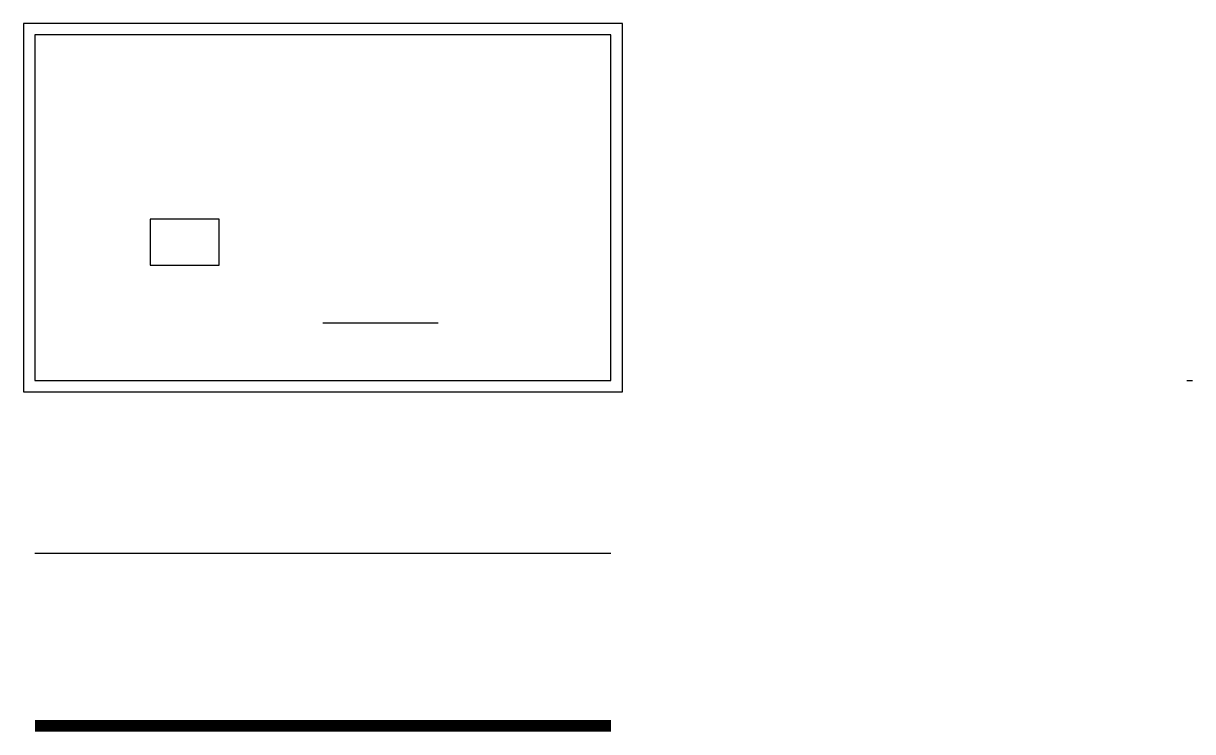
# Model space of a CAD drawing. Header units: metres. Extents: x -0.2 to 20.1, y -6.1 to 6.2.
import ezdxf

# ---------------------------------------------------------------- set-up
doc = ezdxf.new("R2010")
doc.units = ezdxf.units.M
for name, color, linetype in [('A-EQPM', 7, 'Continuous'), ('A-FURN', 7, 'Continuous'), ('A-WALL', 7, 'Continuous')]:
    doc.layers.add(name, color=color, linetype=linetype)

msp = doc.modelspace()

# ---------------------------------------------------------------- linework, layer by layer
msp.add_line((0, -3), (10, -3))
at = {"layer": 'A-EQPM'}
msp.add_line((5, 1), (7, 1), dxfattribs=at)
at = {"layer": 'A-FURN'}
msp.add_lwpolyline([(2, 2), (3.2, 2), (3.2, 2.8), (2, 2.8)], close=True, dxfattribs=at)
at = {"layer": 'A-WALL'}
for p, q in [((10, 6), (0, 6)), ((0, 6), (0, 0)), ((10, 0), (10, 6)), ((0, 0), (10, 0)), ((20, 0), (20.1, 0))]:
    msp.add_line(p, q, dxfattribs=at)
msp.add_lwpolyline([(-0.2, -0.2), (10.2, -0.2), (10.2, 6.2), (-0.2, 6.2)], close=True, dxfattribs=at)
at = {"layer": 'A-WALL', "const_width": 0.2}
msp.add_lwpolyline([(0, -6), (10, -6)], dxfattribs=at)

doc.saveas('drawing.dxf')
